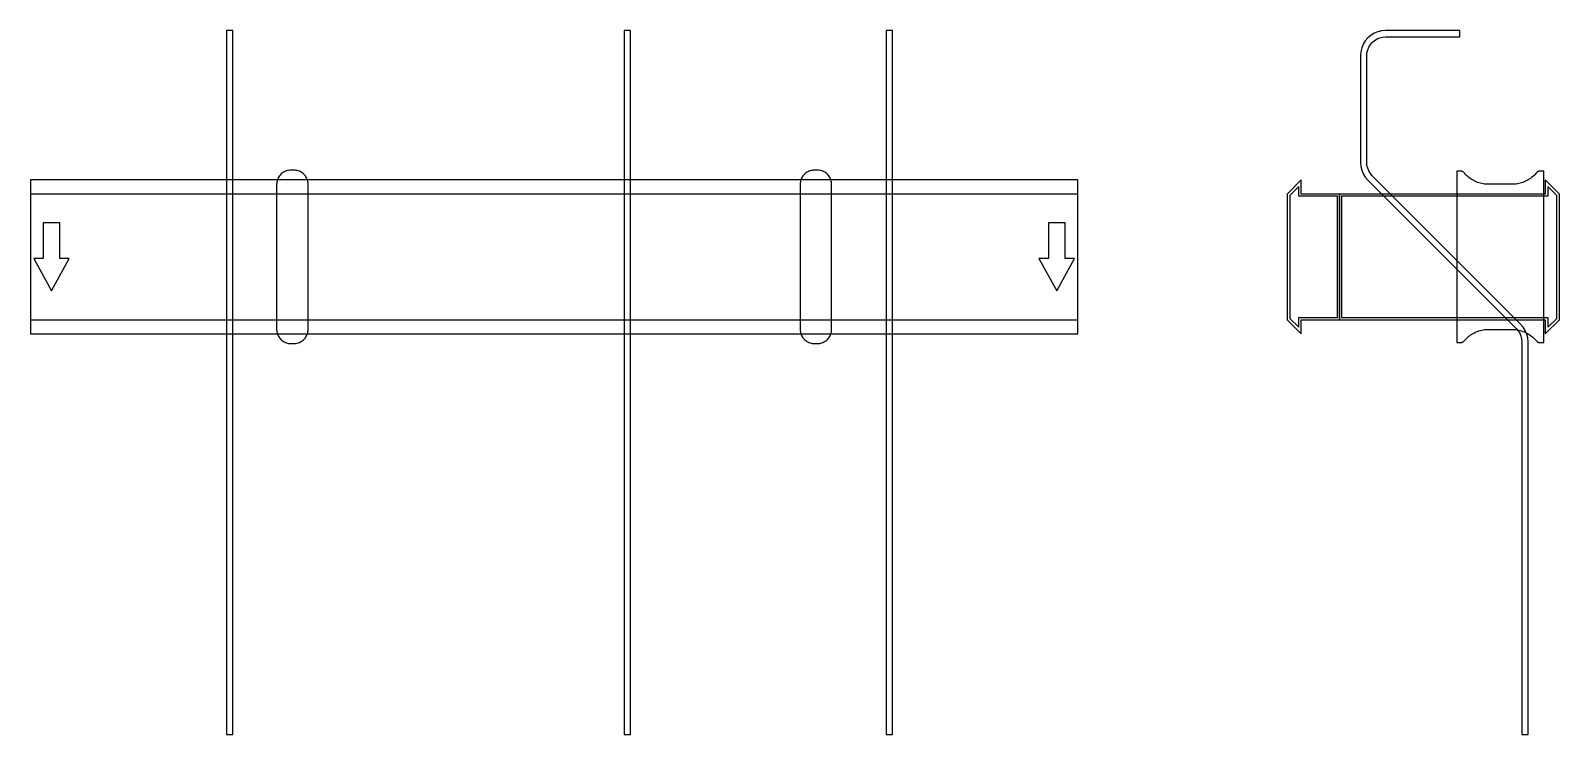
# Model space of a CAD drawing. Extents: x 0 to 1460, y -456 to 216.
import ezdxf

# ---------------------------------------------------------------- set-up
doc = ezdxf.new("R2010")
doc.units = 0
doc.layers.add('Halfen', color=7, linetype='CONTINUOUS')

msp = doc.modelspace()

# ---------------------------------------------------------------- linework, layer by layer
at = {"layer": 'Halfen', "color": 7}
for points in [[(193, -456.177), (193, 216.147), (187, 216.147), (187, -456.177)], [(573, -456.177), (573, 216.147), (567, 216.147), (567, -456.177)], [(823, -456.177), (823, 216.147), (817, 216.147), (817, -456.177)], [(1430, -456.177), (1430, -81.213), (1429.705, -77.459), (1428.825, -73.797), (1427.384, -70.317), (1425.416, -67.106), (1422.971, -64.243), (1281.272, 77.456), (1279.438, 79.604), (1277.962, 82.012), (1276.881, 84.621), (1276.222, 87.368), (1276, 90.184), (1276, 192.147), (1276.222, 194.963), (1276.881, 197.71), (1277.962, 200.319), (1279.438, 202.728), (1281.272, 204.875), (1283.42, 206.71), (1285.828, 208.186), (1288.438, 209.266), (1291.184, 209.926), (1294, 210.147), (1365, 210.147), (1365, 216.147), (1294, 216.147), (1290.246, 215.852), (1286.584, 214.973), (1283.104, 213.532), (1279.893, 211.564), (1277.029, 209.118), (1274.584, 206.254), (1272.616, 203.043), (1271.175, 199.564), (1270.295, 195.902), (1270, 192.147), (1270, 90.184), (1270.295, 86.429), (1271.175, 82.767), (1272.616, 79.288), (1274.584, 76.077), (1277.029, 73.213), (1418.728, -68.485), (1420.562, -70.633), (1422.038, -73.041), (1423.119, -75.651), (1423.778, -78.397), (1424, -81.213), (1424, -456.177)], [(0, -73.5), (1000, -73.5), (1000, 73.5), (0, 73.5)], [(265, -69.3), (265, -56.8), (265, 69.3), (264.958, 70.359), (264.834, 71.412), (264.627, 72.452), (264.339, 73.472), (263.972, 74.466), (263.529, 75.429), (263.011, 76.354), (262.422, 77.235), (261.765, 78.068), (261.046, 78.846), (260.268, 79.565), (259.435, 80.222), (258.554, 80.811), (257.629, 81.329), (256.666, 81.772), (255.672, 82.139), (254.652, 82.427), (253.612, 82.634), (252.559, 82.758), (251.5, 82.8), (248.5, 82.8), (247.441, 82.758), (246.388, 82.634), (245.348, 82.427), (244.328, 82.139), (243.334, 81.772), (242.371, 81.329), (241.446, 80.811), (240.565, 80.222), (239.732, 79.565), (238.954, 78.846), (238.235, 78.068), (237.578, 77.235), (236.989, 76.354), (236.471, 75.429), (236.028, 74.466), (235.661, 73.472), (235.373, 72.452), (235.166, 71.412), (235.042, 70.359), (235, 69.3), (235, -56.8), (235, -69.3), (235.042, -70.359), (235.166, -71.412), (235.373, -72.452), (235.661, -73.472), (236.028, -74.466), (236.471, -75.429), (236.989, -76.354), (237.578, -77.235), (238.235, -78.068), (238.954, -78.846), (239.732, -79.565), (240.565, -80.222), (241.446, -80.811), (242.371, -81.329), (243.334, -81.772), (244.328, -82.139), (245.348, -82.427), (246.388, -82.634), (247.441, -82.758), (248.5, -82.8), (251.5, -82.8), (252.559, -82.758), (253.612, -82.634), (254.652, -82.427), (255.672, -82.139), (256.666, -81.772), (257.629, -81.329), (258.554, -80.811), (259.435, -80.222), (260.268, -79.565), (261.046, -78.846), (261.765, -78.068), (262.422, -77.235), (263.011, -76.354), (263.529, -75.429), (263.972, -74.466), (264.339, -73.472), (264.627, -72.452), (264.834, -71.412), (264.958, -70.359), (265, -69.3)], [(765, -69.3), (765, -56.8), (765, 69.3), (764.958, 70.359), (764.834, 71.412), (764.627, 72.452), (764.339, 73.472), (763.972, 74.466), (763.529, 75.429), (763.011, 76.354), (762.422, 77.235), (761.765, 78.068), (761.046, 78.846), (760.268, 79.565), (759.435, 80.222), (758.554, 80.811), (757.629, 81.329), (756.666, 81.772), (755.672, 82.139), (754.652, 82.427), (753.612, 82.634), (752.559, 82.758), (751.5, 82.8), (748.5, 82.8), (747.441, 82.758), (746.388, 82.634), (745.348, 82.427), (744.328, 82.139), (743.334, 81.772), (742.371, 81.329), (741.446, 80.811), (740.565, 80.222), (739.732, 79.565), (738.954, 78.846), (738.235, 78.068), (737.578, 77.235), (736.989, 76.354), (736.471, 75.429), (736.028, 74.466), (735.661, 73.472), (735.373, 72.452), (735.166, 71.412), (735.042, 70.359), (735, 69.3), (735, -56.8), (735, -69.3), (735.042, -70.359), (735.166, -71.412), (735.373, -72.452), (735.661, -73.472), (736.028, -74.466), (736.471, -75.429), (736.989, -76.354), (737.578, -77.235), (738.235, -78.068), (738.954, -78.846), (739.732, -79.565), (740.565, -80.222), (741.446, -80.811), (742.371, -81.329), (743.334, -81.772), (744.328, -82.139), (745.348, -82.427), (746.388, -82.634), (747.441, -82.758), (748.5, -82.8), (751.5, -82.8), (752.559, -82.758), (753.612, -82.634), (754.652, -82.427), (755.672, -82.139), (756.666, -81.772), (757.629, -81.329), (758.554, -80.811), (759.435, -80.222), (760.268, -79.565), (761.046, -78.846), (761.765, -78.068), (762.422, -77.235), (763.011, -76.354), (763.529, -75.429), (763.972, -74.466), (764.339, -73.472), (764.627, -72.452), (764.834, -71.412), (764.958, -70.359), (765, -69.3)], [(1250, -60), (1250, 60), (1213.5, 60), (1213.5, 73.5), (1200, 60), (1200, -60), (1213.5, -73.5), (1213.5, -60)], [(1460, -60), (1460, 60), (1446.5, 73.5), (1446.5, 60), (1250, 60), (1250, -60), (1446.5, -60), (1446.5, -73.5)], [(1445, -81.8), (1445, 81.8), (1441, 81.8), (1440.846, 81.797), (1440.691, 81.786), (1440.538, 81.769), (1440.385, 81.746), (1440.234, 81.715), (1440.084, 81.678), (1439.936, 81.634), (1439.789, 81.584), (1439.646, 81.527), (1439.505, 81.464), (1439.366, 81.395), (1439.231, 81.32), (1439.1, 81.239), (1438.972, 81.153), (1438.848, 81.06), (1438.728, 80.963), (1438.613, 80.86), (1438.502, 80.752), (1438.397, 80.639), (1438.296, 80.522), (1437.41, 79.491), (1436.479, 78.5), (1435.505, 77.551), (1434.491, 76.646), (1433.437, 75.787), (1432.347, 74.975), (1431.222, 74.211), (1430.064, 73.499), (1428.876, 72.838), (1427.66, 72.23), (1426.418, 71.676), (1425.153, 71.178), (1423.867, 70.736), (1422.563, 70.351), (1421.243, 70.024), (1419.911, 69.756), (1418.567, 69.547), (1417.216, 69.397), (1415.859, 69.307), (1414.5, 69.277), (1392.5, 69.277), (1391.141, 69.307), (1389.784, 69.397), (1388.433, 69.547), (1387.089, 69.756), (1385.757, 70.024), (1384.437, 70.351), (1383.133, 70.736), (1381.847, 71.178), (1380.582, 71.676), (1379.34, 72.23), (1378.124, 72.838), (1376.936, 73.499), (1375.778, 74.211), (1374.653, 74.975), (1373.563, 75.787), (1372.509, 76.646), (1371.495, 77.551), (1370.521, 78.5), (1369.59, 79.491), (1368.704, 80.522), (1368.603, 80.639), (1368.498, 80.752), (1368.387, 80.86), (1368.272, 80.963), (1368.152, 81.06), (1368.028, 81.153), (1367.9, 81.239), (1367.769, 81.32), (1367.634, 81.395), (1367.495, 81.464), (1367.354, 81.527), (1367.211, 81.584), (1367.064, 81.634), (1366.916, 81.678), (1366.766, 81.715), (1366.615, 81.746), (1366.462, 81.769), (1366.309, 81.786), (1366.154, 81.797), (1366, 81.8), (1362, 81.8), (1362, -81.8), (1366, -81.8), (1366.154, -81.797), (1366.309, -81.786), (1366.462, -81.769), (1366.615, -81.746), (1366.766, -81.715), (1366.916, -81.678), (1367.064, -81.634), (1367.211, -81.584), (1367.354, -81.527), (1367.495, -81.464), (1367.634, -81.395), (1367.769, -81.32), (1367.9, -81.239), (1368.028, -81.153), (1368.152, -81.06), (1368.272, -80.963), (1368.387, -80.86), (1368.498, -80.752), (1368.603, -80.639), (1368.704, -80.522), (1369.59, -79.491), (1370.521, -78.5), (1371.495, -77.551), (1372.509, -76.646), (1373.563, -75.787), (1374.653, -74.975), (1375.778, -74.211), (1376.936, -73.499), (1378.124, -72.838), (1379.34, -72.23), (1380.582, -71.676), (1381.847, -71.178), (1383.133, -70.736), (1384.437, -70.351), (1385.757, -70.024), (1387.089, -69.756), (1388.433, -69.547), (1389.784, -69.397), (1391.141, -69.307), (1392.5, -69.277), (1414.5, -69.277), (1415.859, -69.307), (1417.216, -69.397), (1418.567, -69.547), (1419.911, -69.756), (1421.243, -70.024), (1422.563, -70.351), (1423.867, -70.736), (1425.153, -71.178), (1426.418, -71.676), (1427.66, -72.23), (1428.876, -72.838), (1430.064, -73.499), (1431.222, -74.211), (1432.347, -74.975), (1433.437, -75.787), (1434.491, -76.646), (1435.505, -77.551), (1436.479, -78.5), (1437.41, -79.491), (1438.296, -80.522), (1438.397, -80.639), (1438.502, -80.752), (1438.613, -80.86), (1438.728, -80.963), (1438.848, -81.06), (1438.972, -81.153), (1439.1, -81.239), (1439.231, -81.32), (1439.366, -81.395), (1439.505, -81.464), (1439.646, -81.527), (1439.789, -81.584), (1439.936, -81.634), (1440.084, -81.678), (1440.234, -81.715), (1440.385, -81.746), (1440.538, -81.769), (1440.691, -81.786), (1440.846, -81.797), (1441, -81.8)], [(0, -60), (1000, -60), (1000, 60), (0, 60)], [(1248, -58), (1248, 58), (1211, 58), (1211, 67.25), (1202.5, 58.75), (1202.5, -58.75), (1211, -67.25), (1211, -58)], [(1457.5, -58.75), (1457.5, 58.75), (1449, 67.25), (1449, 58), (1252, 58), (1252, -58), (1449, -58), (1449, -67.25)], [(20, -32.5), (37, -1.5), (28, -1.5), (28, 32.5), (12, 32.5), (12, -1.5), (3, -1.5)], [(980, -32.5), (997, -1.5), (988, -1.5), (988, 32.5), (972, 32.5), (972, -1.5), (963, -1.5)]]:
    msp.add_lwpolyline(points, close=True, dxfattribs=at)

doc.saveas('drawing.dxf')
